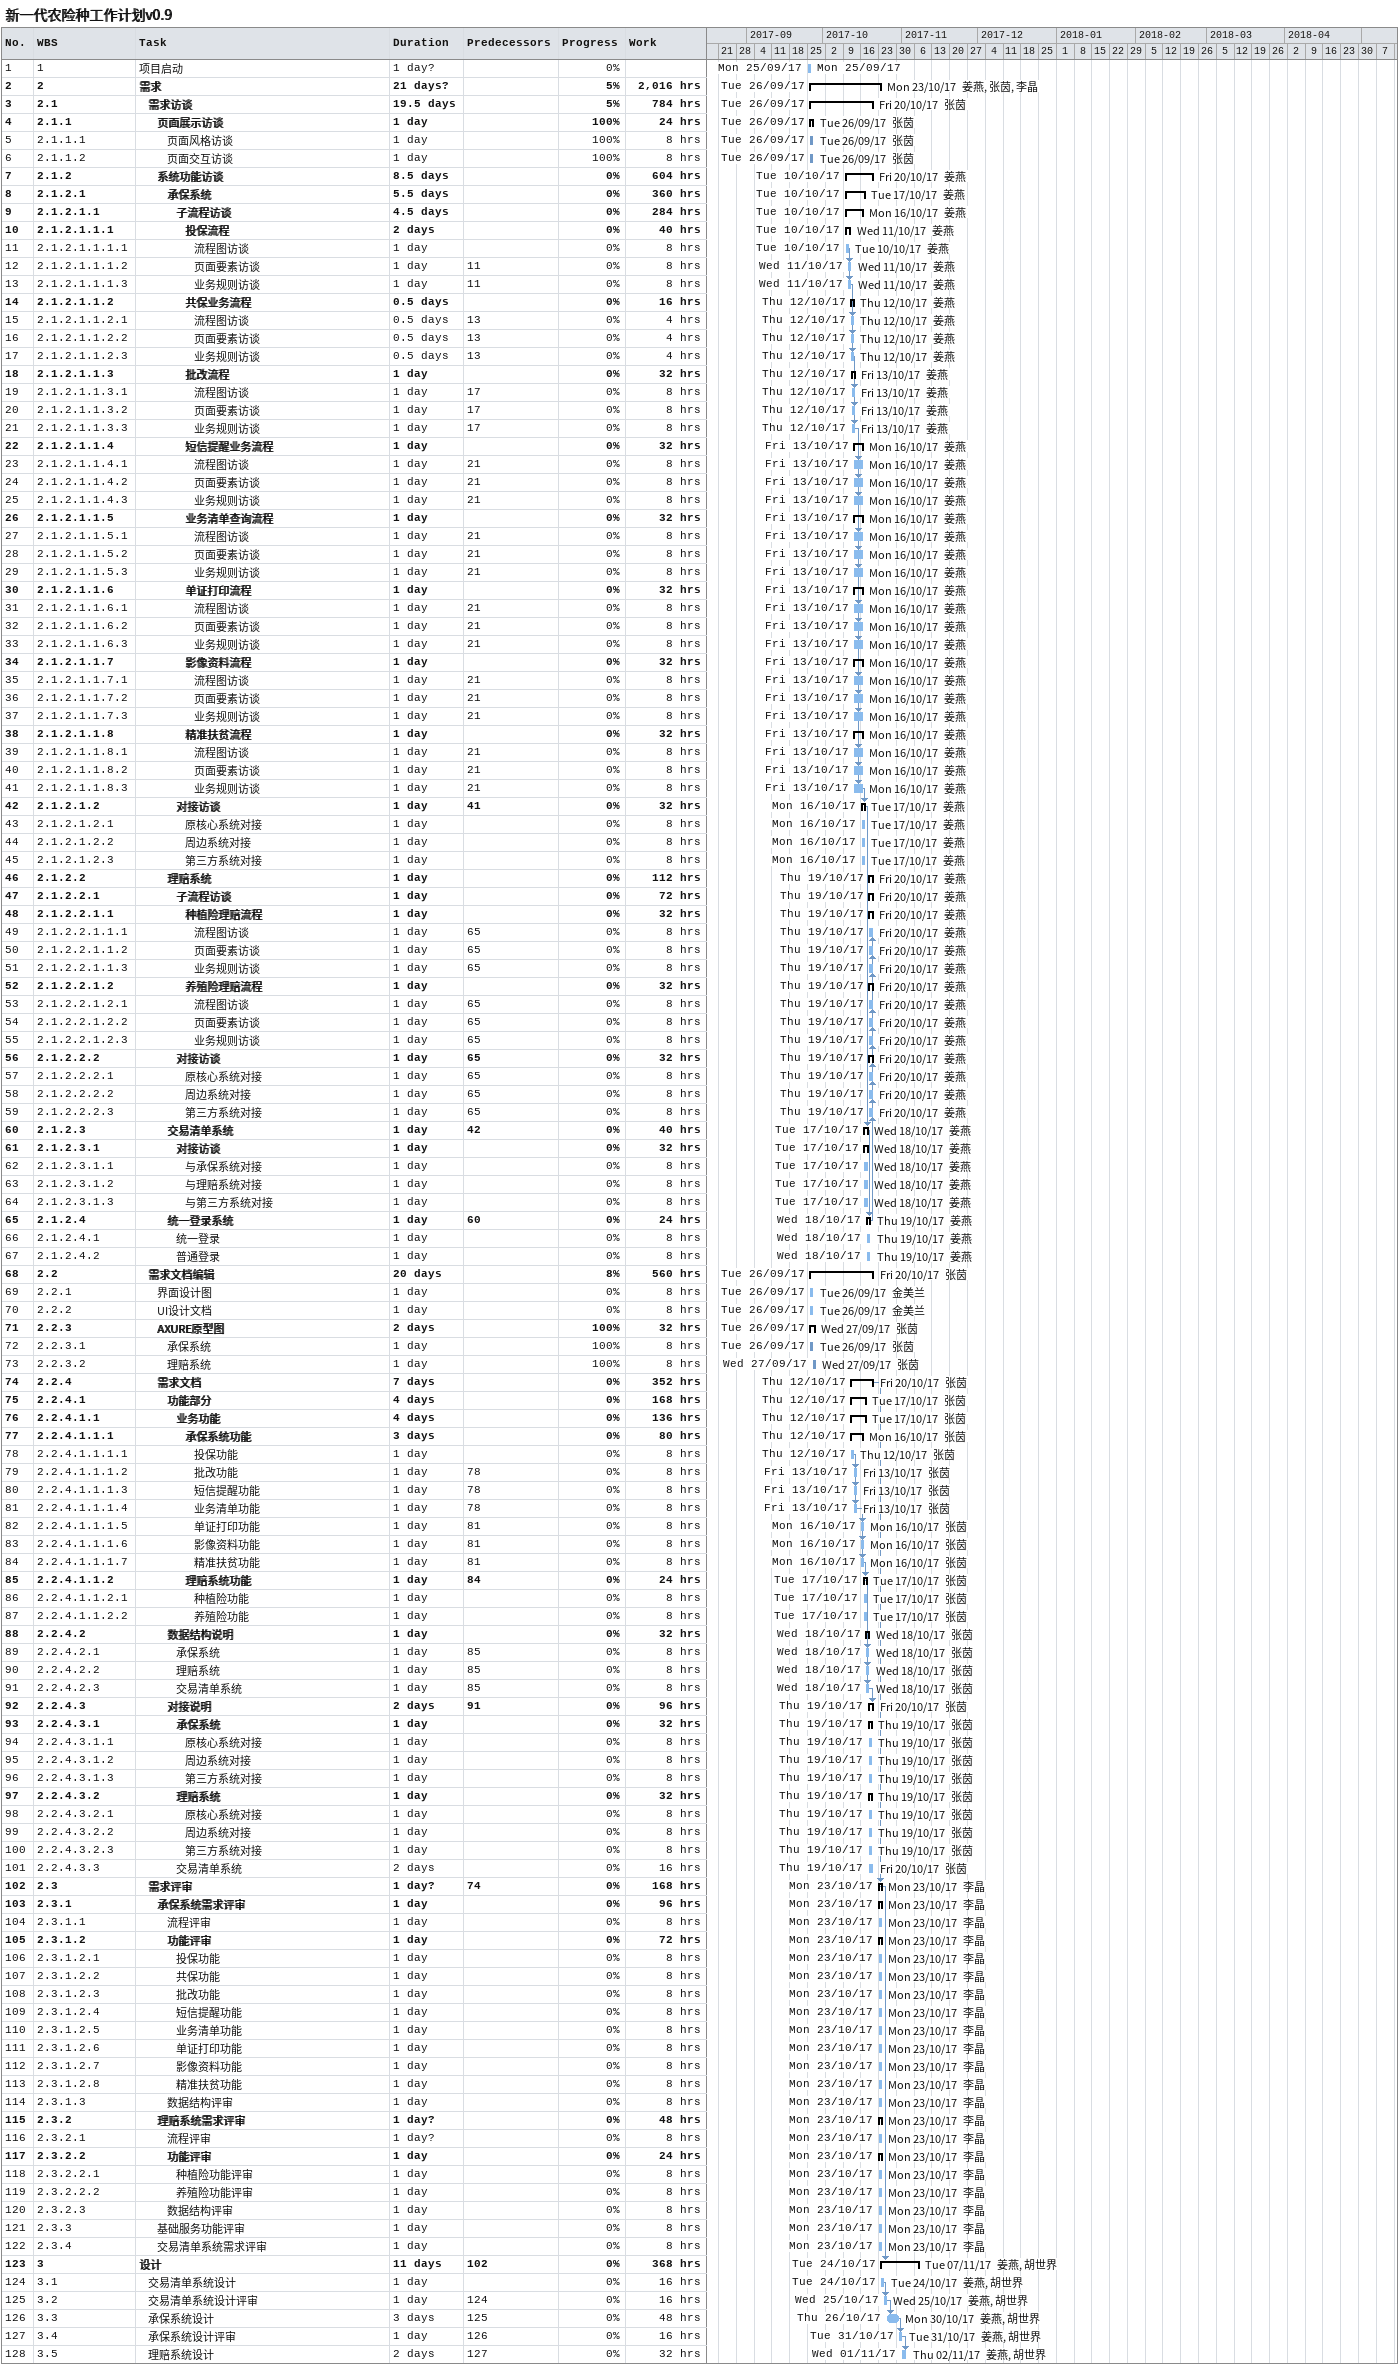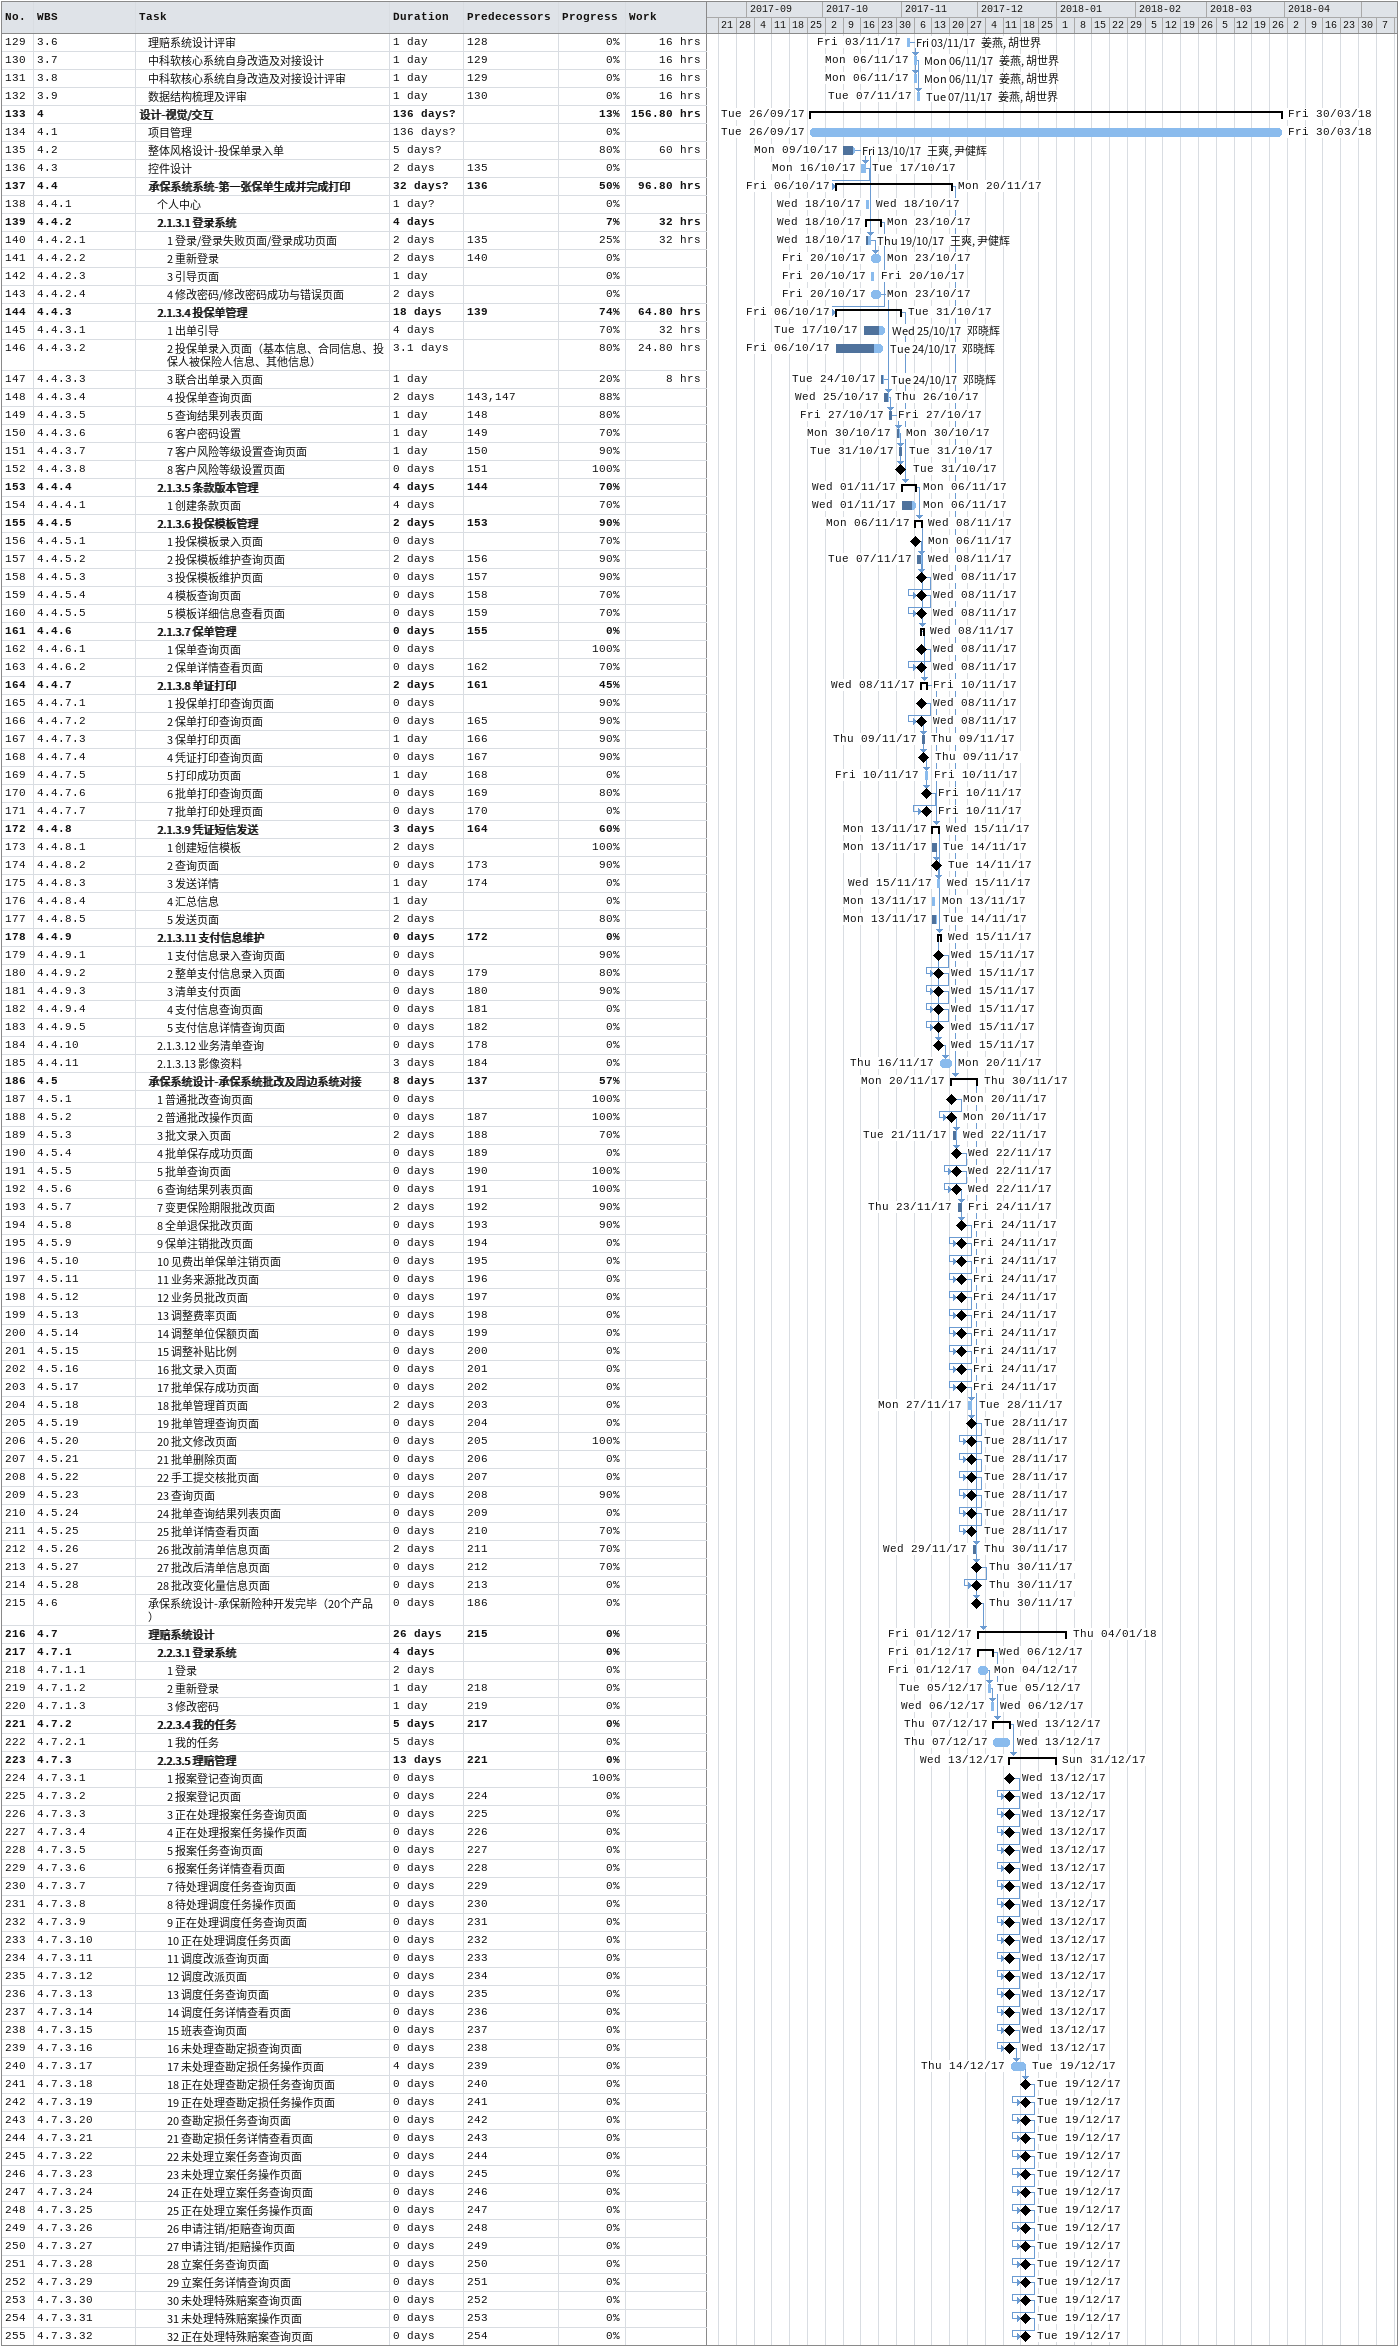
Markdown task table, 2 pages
新一代农险种工作计划v0.9

| ID | WBS | Task | Duration | Start | Finish | Predecessors | Resources | % complete | Work (h) |
|---|---|---|---|---|---|---|---|---|---|
| 1 | 1 | 项目启动 | 1d? | 2017-09-25 | 2017-09-25 |  |  | 0 |  |
| 2 | 2 | **需求** | 21d? | 2017-09-26 | 2017-10-23 |  | 姜燕, 张茵, 李晶 | 5 | 2016 |
| 3 | 2.1 | **需求访谈** | 19.5d | 2017-09-26 | 2017-10-20 |  | 张茵 | 5 | 784 |
| 4 | 2.1.1 | **页面展示访谈** | 1d | 2017-09-26 | 2017-09-26 |  | 张茵 | 100 | 24 |
| 5 | 2.1.1.1 | 页面风格访谈 | 1d | 2017-09-26 | 2017-09-26 |  | 张茵 | 100 | 8 |
| 6 | 2.1.1.2 | 页面交互访谈 | 1d | 2017-09-26 | 2017-09-26 |  | 张茵 | 100 | 8 |
| 7 | 2.1.2 | **系统功能访谈** | 8.5d | 2017-10-10 | 2017-10-20 |  | 姜燕 | 0 | 604 |
| 8 | 2.1.2.1 | **承保系统** | 5.5d | 2017-10-10 | 2017-10-17 |  | 姜燕 | 0 | 360 |
| 9 | 2.1.2.1.1 | **子流程访谈** | 4.5d | 2017-10-10 | 2017-10-16 |  | 姜燕 | 0 | 284 |
| 10 | 2.1.2.1.1.1 | **投保流程** | 2d | 2017-10-10 | 2017-10-11 |  | 姜燕 | 0 | 40 |
| 11 | 2.1.2.1.1.1.1 | 流程图访谈 | 1d | 2017-10-10 | 2017-10-10 |  | 姜燕 | 0 | 8 |
| 12 | 2.1.2.1.1.1.2 | 页面要素访谈 | 1d | 2017-10-11 | 2017-10-11 | 11 | 姜燕 | 0 | 8 |
| 13 | 2.1.2.1.1.1.3 | 业务规则访谈 | 1d | 2017-10-11 | 2017-10-11 | 11 | 姜燕 | 0 | 8 |
| 14 | 2.1.2.1.1.2 | **共保业务流程** | 0.5d | 2017-10-12 | 2017-10-12 |  | 姜燕 | 0 | 16 |
| 15 | 2.1.2.1.1.2.1 | 流程图访谈 | 0.5d | 2017-10-12 | 2017-10-12 | 13 | 姜燕 | 0 | 4 |
| 16 | 2.1.2.1.1.2.2 | 页面要素访谈 | 0.5d | 2017-10-12 | 2017-10-12 | 13 | 姜燕 | 0 | 4 |
| 17 | 2.1.2.1.1.2.3 | 业务规则访谈 | 0.5d | 2017-10-12 | 2017-10-12 | 13 | 姜燕 | 0 | 4 |
| 18 | 2.1.2.1.1.3 | **批改流程** | 1d | 2017-10-12 | 2017-10-13 |  | 姜燕 | 0 | 32 |
| 19 | 2.1.2.1.1.3.1 | 流程图访谈 | 1d | 2017-10-12 | 2017-10-13 | 17 | 姜燕 | 0 | 8 |
| 20 | 2.1.2.1.1.3.2 | 页面要素访谈 | 1d | 2017-10-12 | 2017-10-13 | 17 | 姜燕 | 0 | 8 |
| 21 | 2.1.2.1.1.3.3 | 业务规则访谈 | 1d | 2017-10-12 | 2017-10-13 | 17 | 姜燕 | 0 | 8 |
| 22 | 2.1.2.1.1.4 | **短信提醒业务流程** | 1d | 2017-10-13 | 2017-10-16 |  | 姜燕 | 0 | 32 |
| 23 | 2.1.2.1.1.4.1 | 流程图访谈 | 1d | 2017-10-13 | 2017-10-16 | 21 | 姜燕 | 0 | 8 |
| 24 | 2.1.2.1.1.4.2 | 页面要素访谈 | 1d | 2017-10-13 | 2017-10-16 | 21 | 姜燕 | 0 | 8 |
| 25 | 2.1.2.1.1.4.3 | 业务规则访谈 | 1d | 2017-10-13 | 2017-10-16 | 21 | 姜燕 | 0 | 8 |
| 26 | 2.1.2.1.1.5 | **业务清单查询流程** | 1d | 2017-10-13 | 2017-10-16 |  | 姜燕 | 0 | 32 |
| 27 | 2.1.2.1.1.5.1 | 流程图访谈 | 1d | 2017-10-13 | 2017-10-16 | 21 | 姜燕 | 0 | 8 |
| 28 | 2.1.2.1.1.5.2 | 页面要素访谈 | 1d | 2017-10-13 | 2017-10-16 | 21 | 姜燕 | 0 | 8 |
| 29 | 2.1.2.1.1.5.3 | 业务规则访谈 | 1d | 2017-10-13 | 2017-10-16 | 21 | 姜燕 | 0 | 8 |
| 30 | 2.1.2.1.1.6 | **单证打印流程** | 1d | 2017-10-13 | 2017-10-16 |  | 姜燕 | 0 | 32 |
| 31 | 2.1.2.1.1.6.1 | 流程图访谈 | 1d | 2017-10-13 | 2017-10-16 | 21 | 姜燕 | 0 | 8 |
| 32 | 2.1.2.1.1.6.2 | 页面要素访谈 | 1d | 2017-10-13 | 2017-10-16 | 21 | 姜燕 | 0 | 8 |
| 33 | 2.1.2.1.1.6.3 | 业务规则访谈 | 1d | 2017-10-13 | 2017-10-16 | 21 | 姜燕 | 0 | 8 |
| 34 | 2.1.2.1.1.7 | **影像资料流程** | 1d | 2017-10-13 | 2017-10-16 |  | 姜燕 | 0 | 32 |
| 35 | 2.1.2.1.1.7.1 | 流程图访谈 | 1d | 2017-10-13 | 2017-10-16 | 21 | 姜燕 | 0 | 8 |
| 36 | 2.1.2.1.1.7.2 | 页面要素访谈 | 1d | 2017-10-13 | 2017-10-16 | 21 | 姜燕 | 0 | 8 |
| 37 | 2.1.2.1.1.7.3 | 业务规则访谈 | 1d | 2017-10-13 | 2017-10-16 | 21 | 姜燕 | 0 | 8 |
| 38 | 2.1.2.1.1.8 | **精准扶贫流程** | 1d | 2017-10-13 | 2017-10-16 |  | 姜燕 | 0 | 32 |
| 39 | 2.1.2.1.1.8.1 | 流程图访谈 | 1d | 2017-10-13 | 2017-10-16 | 21 | 姜燕 | 0 | 8 |
| 40 | 2.1.2.1.1.8.2 | 页面要素访谈 | 1d | 2017-10-13 | 2017-10-16 | 21 | 姜燕 | 0 | 8 |
| 41 | 2.1.2.1.1.8.3 | 业务规则访谈 | 1d | 2017-10-13 | 2017-10-16 | 21 | 姜燕 | 0 | 8 |
| 42 | 2.1.2.1.2 | **对接访谈** | 1d | 2017-10-16 | 2017-10-17 | 41 | 姜燕 | 0 | 32 |
| 43 | 2.1.2.1.2.1 | 原核心系统对接 | 1d | 2017-10-16 | 2017-10-17 |  | 姜燕 | 0 | 8 |
| 44 | 2.1.2.1.2.2 | 周边系统对接 | 1d | 2017-10-16 | 2017-10-17 |  | 姜燕 | 0 | 8 |
| 45 | 2.1.2.1.2.3 | 第三方系统对接 | 1d | 2017-10-16 | 2017-10-17 |  | 姜燕 | 0 | 8 |
| 46 | 2.1.2.2 | **理赔系统** | 1d | 2017-10-19 | 2017-10-20 |  | 姜燕 | 0 | 112 |
| 47 | 2.1.2.2.1 | **子流程访谈** | 1d | 2017-10-19 | 2017-10-20 |  | 姜燕 | 0 | 72 |
| 48 | 2.1.2.2.1.1 | **种植险理赔流程** | 1d | 2017-10-19 | 2017-10-20 |  | 姜燕 | 0 | 32 |
| 49 | 2.1.2.2.1.1.1 | 流程图访谈 | 1d | 2017-10-19 | 2017-10-20 | 65 | 姜燕 | 0 | 8 |
| 50 | 2.1.2.2.1.1.2 | 页面要素访谈 | 1d | 2017-10-19 | 2017-10-20 | 65 | 姜燕 | 0 | 8 |
| 51 | 2.1.2.2.1.1.3 | 业务规则访谈 | 1d | 2017-10-19 | 2017-10-20 | 65 | 姜燕 | 0 | 8 |
| 52 | 2.1.2.2.1.2 | **养殖险理赔流程** | 1d | 2017-10-19 | 2017-10-20 |  | 姜燕 | 0 | 32 |
| 53 | 2.1.2.2.1.2.1 | 流程图访谈 | 1d | 2017-10-19 | 2017-10-20 | 65 | 姜燕 | 0 | 8 |
| 54 | 2.1.2.2.1.2.2 | 页面要素访谈 | 1d | 2017-10-19 | 2017-10-20 | 65 | 姜燕 | 0 | 8 |
| 55 | 2.1.2.2.1.2.3 | 业务规则访谈 | 1d | 2017-10-19 | 2017-10-20 | 65 | 姜燕 | 0 | 8 |
| 56 | 2.1.2.2.2 | **对接访谈** | 1d | 2017-10-19 | 2017-10-20 | 65 | 姜燕 | 0 | 32 |
| 57 | 2.1.2.2.2.1 | 原核心系统对接 | 1d | 2017-10-19 | 2017-10-20 | 65 | 姜燕 | 0 | 8 |
| 58 | 2.1.2.2.2.2 | 周边系统对接 | 1d | 2017-10-19 | 2017-10-20 | 65 | 姜燕 | 0 | 8 |
| 59 | 2.1.2.2.2.3 | 第三方系统对接 | 1d | 2017-10-19 | 2017-10-20 | 65 | 姜燕 | 0 | 8 |
| 60 | 2.1.2.3 | **交易清单系统** | 1d | 2017-10-17 | 2017-10-18 | 42 | 姜燕 | 0 | 40 |
| 61 | 2.1.2.3.1 | **对接访谈** | 1d | 2017-10-17 | 2017-10-18 |  | 姜燕 | 0 | 32 |
| 62 | 2.1.2.3.1.1 | 与承保系统对接 | 1d | 2017-10-17 | 2017-10-18 |  | 姜燕 | 0 | 8 |
| 63 | 2.1.2.3.1.2 | 与理赔系统对接 | 1d | 2017-10-17 | 2017-10-18 |  | 姜燕 | 0 | 8 |
| 64 | 2.1.2.3.1.3 | 与第三方系统对接 | 1d | 2017-10-17 | 2017-10-18 |  | 姜燕 | 0 | 8 |
| 65 | 2.1.2.4 | **统一登录系统** | 1d | 2017-10-18 | 2017-10-19 | 60 | 姜燕 | 0 | 24 |
| 66 | 2.1.2.4.1 | 统一登录 | 1d | 2017-10-18 | 2017-10-19 |  | 姜燕 | 0 | 8 |
| 67 | 2.1.2.4.2 | 普通登录 | 1d | 2017-10-18 | 2017-10-19 |  | 姜燕 | 0 | 8 |
| 68 | 2.2 | **需求文档编辑** | 20d | 2017-09-26 | 2017-10-20 |  | 张茵 | 8 | 560 |
| 69 | 2.2.1 | 界面设计图 | 1d | 2017-09-26 | 2017-09-26 |  | 金美兰 | 0 | 8 |
| 70 | 2.2.2 | UI设计文档 | 1d | 2017-09-26 | 2017-09-26 |  | 金美兰 | 0 | 8 |
| 71 | 2.2.3 | **AXURE原型图** | 2d | 2017-09-26 | 2017-09-27 |  | 张茵 | 100 | 32 |
| 72 | 2.2.3.1 | 承保系统 | 1d | 2017-09-26 | 2017-09-26 |  | 张茵 | 100 | 8 |
| 73 | 2.2.3.2 | 理赔系统 | 1d | 2017-09-27 | 2017-09-27 |  | 张茵 | 100 | 8 |
| 74 | 2.2.4 | **需求文档** | 7d | 2017-10-12 | 2017-10-20 |  | 张茵 | 0 | 352 |
| 75 | 2.2.4.1 | **功能部分** | 4d | 2017-10-12 | 2017-10-17 |  | 张茵 | 0 | 168 |
| 76 | 2.2.4.1.1 | **业务功能** | 4d | 2017-10-12 | 2017-10-17 |  | 张茵 | 0 | 136 |
| 77 | 2.2.4.1.1.1 | **承保系统功能** | 3d | 2017-10-12 | 2017-10-16 |  | 张茵 | 0 | 80 |
| 78 | 2.2.4.1.1.1.1 | 投保功能 | 1d | 2017-10-12 | 2017-10-12 |  | 张茵 | 0 | 8 |
| 79 | 2.2.4.1.1.1.2 | 批改功能 | 1d | 2017-10-13 | 2017-10-13 | 78 | 张茵 | 0 | 8 |
| 80 | 2.2.4.1.1.1.3 | 短信提醒功能 | 1d | 2017-10-13 | 2017-10-13 | 78 | 张茵 | 0 | 8 |
| 81 | 2.2.4.1.1.1.4 | 业务清单功能 | 1d | 2017-10-13 | 2017-10-13 | 78 | 张茵 | 0 | 8 |
| 82 | 2.2.4.1.1.1.5 | 单证打印功能 | 1d | 2017-10-16 | 2017-10-16 | 81 | 张茵 | 0 | 8 |
| 83 | 2.2.4.1.1.1.6 | 影像资料功能 | 1d | 2017-10-16 | 2017-10-16 | 81 | 张茵 | 0 | 8 |
| 84 | 2.2.4.1.1.1.7 | 精准扶贫功能 | 1d | 2017-10-16 | 2017-10-16 | 81 | 张茵 | 0 | 8 |
| 85 | 2.2.4.1.1.2 | **理赔系统功能** | 1d | 2017-10-17 | 2017-10-17 | 84 | 张茵 | 0 | 24 |
| 86 | 2.2.4.1.1.2.1 | 种植险功能 | 1d | 2017-10-17 | 2017-10-17 |  | 张茵 | 0 | 8 |
| 87 | 2.2.4.1.1.2.2 | 养殖险功能 | 1d | 2017-10-17 | 2017-10-17 |  | 张茵 | 0 | 8 |
| 88 | 2.2.4.2 | **数据结构说明** | 1d | 2017-10-18 | 2017-10-18 |  | 张茵 | 0 | 32 |
| 89 | 2.2.4.2.1 | 承保系统 | 1d | 2017-10-18 | 2017-10-18 | 85 | 张茵 | 0 | 8 |
| 90 | 2.2.4.2.2 | 理赔系统 | 1d | 2017-10-18 | 2017-10-18 | 85 | 张茵 | 0 | 8 |
| 91 | 2.2.4.2.3 | 交易清单系统 | 1d | 2017-10-18 | 2017-10-18 | 85 | 张茵 | 0 | 8 |
| 92 | 2.2.4.3 | **对接说明** | 2d | 2017-10-19 | 2017-10-20 | 91 | 张茵 | 0 | 96 |
| 93 | 2.2.4.3.1 | **承保系统** | 1d | 2017-10-19 | 2017-10-19 |  | 张茵 | 0 | 32 |
| 94 | 2.2.4.3.1.1 | 原核心系统对接 | 1d | 2017-10-19 | 2017-10-19 |  | 张茵 | 0 | 8 |
| 95 | 2.2.4.3.1.2 | 周边系统对接 | 1d | 2017-10-19 | 2017-10-19 |  | 张茵 | 0 | 8 |
| 96 | 2.2.4.3.1.3 | 第三方系统对接 | 1d | 2017-10-19 | 2017-10-19 |  | 张茵 | 0 | 8 |
| 97 | 2.2.4.3.2 | **理赔系统** | 1d | 2017-10-19 | 2017-10-19 |  | 张茵 | 0 | 32 |
| 98 | 2.2.4.3.2.1 | 原核心系统对接 | 1d | 2017-10-19 | 2017-10-19 |  | 张茵 | 0 | 8 |
| 99 | 2.2.4.3.2.2 | 周边系统对接 | 1d | 2017-10-19 | 2017-10-19 |  | 张茵 | 0 | 8 |
| 100 | 2.2.4.3.2.3 | 第三方系统对接 | 1d | 2017-10-19 | 2017-10-19 |  | 张茵 | 0 | 8 |
| 101 | 2.2.4.3.3 | 交易清单系统 | 2d | 2017-10-19 | 2017-10-20 |  | 张茵 | 0 | 16 |
| 102 | 2.3 | **需求评审** | 1d? | 2017-10-23 | 2017-10-23 | 74 | 李晶 | 0 | 168 |
| 103 | 2.3.1 | **承保系统需求评审** | 1d | 2017-10-23 | 2017-10-23 |  | 李晶 | 0 | 96 |
| 104 | 2.3.1.1 | 流程评审 | 1d | 2017-10-23 | 2017-10-23 |  | 李晶 | 0 | 8 |
| 105 | 2.3.1.2 | **功能评审** | 1d | 2017-10-23 | 2017-10-23 |  | 李晶 | 0 | 72 |
| 106 | 2.3.1.2.1 | 投保功能 | 1d | 2017-10-23 | 2017-10-23 |  | 李晶 | 0 | 8 |
| 107 | 2.3.1.2.2 | 共保功能 | 1d | 2017-10-23 | 2017-10-23 |  | 李晶 | 0 | 8 |
| 108 | 2.3.1.2.3 | 批改功能 | 1d | 2017-10-23 | 2017-10-23 |  | 李晶 | 0 | 8 |
| 109 | 2.3.1.2.4 | 短信提醒功能 | 1d | 2017-10-23 | 2017-10-23 |  | 李晶 | 0 | 8 |
| 110 | 2.3.1.2.5 | 业务清单功能 | 1d | 2017-10-23 | 2017-10-23 |  | 李晶 | 0 | 8 |
| 111 | 2.3.1.2.6 | 单证打印功能 | 1d | 2017-10-23 | 2017-10-23 |  | 李晶 | 0 | 8 |
| 112 | 2.3.1.2.7 | 影像资料功能 | 1d | 2017-10-23 | 2017-10-23 |  | 李晶 | 0 | 8 |
| 113 | 2.3.1.2.8 | 精准扶贫功能 | 1d | 2017-10-23 | 2017-10-23 |  | 李晶 | 0 | 8 |
| 114 | 2.3.1.3 | 数据结构评审 | 1d | 2017-10-23 | 2017-10-23 |  | 李晶 | 0 | 8 |
| 115 | 2.3.2 | **理赔系统需求评审** | 1d? | 2017-10-23 | 2017-10-23 |  | 李晶 | 0 | 48 |
| 116 | 2.3.2.1 | 流程评审 | 1d? | 2017-10-23 | 2017-10-23 |  | 李晶 | 0 | 8 |
| 117 | 2.3.2.2 | **功能评审** | 1d | 2017-10-23 | 2017-10-23 |  | 李晶 | 0 | 24 |
| 118 | 2.3.2.2.1 | 种植险功能评审 | 1d | 2017-10-23 | 2017-10-23 |  | 李晶 | 0 | 8 |
| 119 | 2.3.2.2.2 | 养殖险功能评审 | 1d | 2017-10-23 | 2017-10-23 |  | 李晶 | 0 | 8 |
| 120 | 2.3.2.3 | 数据结构评审 | 1d | 2017-10-23 | 2017-10-23 |  | 李晶 | 0 | 8 |
| 121 | 2.3.3 | 基础服务功能评审 | 1d | 2017-10-23 | 2017-10-23 |  | 李晶 | 0 | 8 |
| 122 | 2.3.4 | 交易清单系统需求评审 | 1d | 2017-10-23 | 2017-10-23 |  | 李晶 | 0 | 8 |
| 123 | 3 | **设计** | 11d | 2017-10-24 | 2017-11-07 | 102 | 姜燕, 胡世界 | 0 | 368 |
| 124 | 3.1 | 交易清单系统设计 | 1d | 2017-10-24 | 2017-10-24 |  | 姜燕, 胡世界 | 0 | 16 |
| 125 | 3.2 | 交易清单系统设计评审 | 1d | 2017-10-25 | 2017-10-25 | 124 | 姜燕, 胡世界 | 0 | 16 |
| 126 | 3.3 | 承保系统设计 | 3d | 2017-10-26 | 2017-10-30 | 125 | 姜燕, 胡世界 | 0 | 48 |
| 127 | 3.4 | 承保系统设计评审 | 1d | 2017-10-31 | 2017-10-31 | 126 | 姜燕, 胡世界 | 0 | 16 |
| 128 | 3.5 | 理赔系统设计 | 2d | 2017-11-01 | 2017-11-02 | 127 | 姜燕, 胡世界 | 0 | 32 |
| 129 | 3.6 | 理赔系统设计评审 | 1d | 2017-11-03 | 2017-11-03 | 128 | 姜燕, 胡世界 | 0 | 16 |
| 130 | 3.7 | 中科软核心系统自身改造及对接设计 | 1d | 2017-11-06 | 2017-11-06 | 129 | 姜燕, 胡世界 | 0 | 16 |
| 131 | 3.8 | 中科软核心系统自身改造及对接设计评审 | 1d | 2017-11-06 | 2017-11-06 | 129 | 姜燕, 胡世界 | 0 | 16 |
| 132 | 3.9 | 数据结构梳理及评审 | 1d | 2017-11-07 | 2017-11-07 | 130 | 姜燕, 胡世界 | 0 | 16 |
| 133 | 4 | **设计-视觉/交互** | 136d? | 2017-09-26 | 2018-03-30 |  |  | 13 | 156.80 |
| 134 | 4.1 | 项目管理 | 136d? | 2017-09-26 | 2018-03-30 |  |  | 0 |  |
| 135 | 4.2 | 整体风格设计-投保单录入单 | 5d? | 2017-10-09 | 2017-10-13 |  | 王爽, 尹健辉 | 80 | 60 |
| 136 | 4.3 | 控件设计 | 2d | 2017-10-16 | 2017-10-17 | 135 |  | 0 |  |
| 137 | 4.4 | **承保系统系统-第一张保单生成并完成打印** | 32d? | 2017-10-06 | 2017-11-20 | 136 |  | 50 | 96.80 |
| 138 | 4.4.1 | 个人中心 | 1d? | 2017-10-18 | 2017-10-18 |  |  | 0 |  |
| 139 | 4.4.2 | **2.1.3.1 登录系统** | 4d | 2017-10-18 | 2017-10-23 |  |  | 7 | 32 |
| 140 | 4.4.2.1 | 1 登录/登录失败页面/登录成功页面 | 2d | 2017-10-18 | 2017-10-19 | 135 | 王爽, 尹健辉 | 25 | 32 |
| 141 | 4.4.2.2 | 2 重新登录 | 2d | 2017-10-20 | 2017-10-23 | 140 |  | 0 |  |
| 142 | 4.4.2.3 | 3 引导页面 | 1d | 2017-10-20 | 2017-10-20 |  |  | 0 |  |
| 143 | 4.4.2.4 | 4 修改密码/修改密码成功与错误页面 | 2d | 2017-10-20 | 2017-10-23 |  |  | 0 |  |
| 144 | 4.4.3 | **2.1.3.4 投保单管理** | 18d | 2017-10-06 | 2017-10-31 | 139 |  | 74 | 64.80 |
| 145 | 4.4.3.1 | 1 出单引导 | 4d | 2017-10-17 | 2017-10-25 |  | 邓晓辉 | 70 | 32 |
| 146 | 4.4.3.2 | 2 投保单录入页面（基本信息、合同信息、投保人被保险人信息、其他信息） | 3.1d | 2017-10-06 | 2017-10-24 |  | 邓晓辉 | 80 | 24.80 |
| 147 | 4.4.3.3 | 3 联合出单录入页面 | 1d | 2017-10-24 | 2017-10-24 |  | 邓晓辉 | 20 | 8 |
| 148 | 4.4.3.4 | 4 投保单查询页面 | 2d | 2017-10-25 | 2017-10-26 | 143, 147 |  | 88 |  |
| 149 | 4.4.3.5 | 5 查询结果列表页面 | 1d | 2017-10-27 | 2017-10-27 | 148 |  | 80 |  |
| 150 | 4.4.3.6 | 6 客户密码设置 | 1d | 2017-10-30 | 2017-10-30 | 149 |  | 70 |  |
| 151 | 4.4.3.7 | 7 客户风险等级设置查询页面 | 1d | 2017-10-31 | 2017-10-31 | 150 |  | 90 |  |
| 152 | 4.4.3.8 | 8 客户风险等级设置页面 | 0d | 2017-10-31 | 2017-10-31 | 151 |  | 100 |  |
| 153 | 4.4.4 | **2.1.3.5 条款版本管理** | 4d | 2017-11-01 | 2017-11-06 | 144 |  | 70 |  |
| 154 | 4.4.4.1 | 1 创建条款页面 | 4d | 2017-11-01 | 2017-11-06 |  |  | 70 |  |
| 155 | 4.4.5 | **2.1.3.6 投保模板管理** | 2d | 2017-11-06 | 2017-11-08 | 153 |  | 90 |  |
| 156 | 4.4.5.1 | 1 投保模板录入页面 | 0d | 2017-11-06 | 2017-11-06 |  |  | 70 |  |
| 157 | 4.4.5.2 | 2 投保模板维护查询页面 | 2d | 2017-11-07 | 2017-11-08 | 156 |  | 90 |  |
| 158 | 4.4.5.3 | 3 投保模板维护页面 | 0d | 2017-11-08 | 2017-11-08 | 157 |  | 90 |  |
| 159 | 4.4.5.4 | 4 模板查询页面 | 0d | 2017-11-08 | 2017-11-08 | 158 |  | 70 |  |
| 160 | 4.4.5.5 | 5 模板详细信息查看页面 | 0d | 2017-11-08 | 2017-11-08 | 159 |  | 70 |  |
| 161 | 4.4.6 | **2.1.3.7 保单管理** | 0d | 2017-11-08 | 2017-11-08 | 155 |  | 0 |  |
| 162 | 4.4.6.1 | 1 保单查询页面 | 0d | 2017-11-08 | 2017-11-08 |  |  | 100 |  |
| 163 | 4.4.6.2 | 2 保单详情查看页面 | 0d | 2017-11-08 | 2017-11-08 | 162 |  | 70 |  |
| 164 | 4.4.7 | **2.1.3.8 单证打印** | 2d | 2017-11-08 | 2017-11-10 | 161 |  | 45 |  |
| 165 | 4.4.7.1 | 1 投保单打印查询页面 | 0d | 2017-11-08 | 2017-11-08 |  |  | 90 |  |
| 166 | 4.4.7.2 | 2 保单打印查询页面 | 0d | 2017-11-08 | 2017-11-08 | 165 |  | 90 |  |
| 167 | 4.4.7.3 | 3 保单打印页面 | 1d | 2017-11-09 | 2017-11-09 | 166 |  | 90 |  |
| 168 | 4.4.7.4 | 4 凭证打印查询页面 | 0d | 2017-11-09 | 2017-11-09 | 167 |  | 90 |  |
| 169 | 4.4.7.5 | 5 打印成功页面 | 1d | 2017-11-10 | 2017-11-10 | 168 |  | 0 |  |
| 170 | 4.4.7.6 | 6 批单打印查询页面 | 0d | 2017-11-10 | 2017-11-10 | 169 |  | 80 |  |
| 171 | 4.4.7.7 | 7 批单打印处理页面 | 0d | 2017-11-10 | 2017-11-10 | 170 |  | 0 |  |
| 172 | 4.4.8 | **2.1.3.9 凭证短信发送** | 3d | 2017-11-13 | 2017-11-15 | 164 |  | 60 |  |
| 173 | 4.4.8.1 | 1 创建短信模板 | 2d | 2017-11-13 | 2017-11-14 |  |  | 100 |  |
| 174 | 4.4.8.2 | 2 查询页面 | 0d | 2017-11-14 | 2017-11-14 | 173 |  | 90 |  |
| 175 | 4.4.8.3 | 3 发送详情 | 1d | 2017-11-15 | 2017-11-15 | 174 |  | 0 |  |
| 176 | 4.4.8.4 | 4 汇总信息 | 1d | 2017-11-13 | 2017-11-13 |  |  | 0 |  |
| 177 | 4.4.8.5 | 5 发送页面 | 2d | 2017-11-13 | 2017-11-14 |  |  | 80 |  |
| 178 | 4.4.9 | **2.1.3.11 支付信息维护** | 0d | 2017-11-15 | 2017-11-15 | 172 |  | 0 |  |
| 179 | 4.4.9.1 | 1 支付信息录入查询页面 | 0d | 2017-11-15 | 2017-11-15 |  |  | 90 |  |
| 180 | 4.4.9.2 | 2 整单支付信息录入页面 | 0d | 2017-11-15 | 2017-11-15 | 179 |  | 80 |  |
| 181 | 4.4.9.3 | 3 清单支付页面 | 0d | 2017-11-15 | 2017-11-15 | 180 |  | 90 |  |
| 182 | 4.4.9.4 | 4 支付信息查询页面 | 0d | 2017-11-15 | 2017-11-15 | 181 |  | 0 |  |
| 183 | 4.4.9.5 | 5 支付信息详情查询页面 | 0d | 2017-11-15 | 2017-11-15 | 182 |  | 0 |  |
| 184 | 4.4.10 | 2.1.3.12 业务清单查询 | 0d | 2017-11-15 | 2017-11-15 | 178 |  | 0 |  |
| 185 | 4.4.11 | 2.1.3.13 影像资料 | 3d | 2017-11-16 | 2017-11-20 | 184 |  | 0 |  |
| 186 | 4.5 | **承保系统设计-承保系统批改及周边系统对接** | 8d | 2017-11-20 | 2017-11-30 | 137 |  | 57 |  |
| 187 | 4.5.1 | 1 普通批改查询页面 | 0d | 2017-11-20 | 2017-11-20 |  |  | 100 |  |
| 188 | 4.5.2 | 2 普通批改操作页面 | 0d | 2017-11-20 | 2017-11-20 | 187 |  | 100 |  |
| 189 | 4.5.3 | 3 批文录入页面 | 2d | 2017-11-21 | 2017-11-22 | 188 |  | 70 |  |
| 190 | 4.5.4 | 4 批单保存成功页面 | 0d | 2017-11-22 | 2017-11-22 | 189 |  | 0 |  |
| 191 | 4.5.5 | 5 批单查询页面 | 0d | 2017-11-22 | 2017-11-22 | 190 |  | 100 |  |
| 192 | 4.5.6 | 6 查询结果列表页面 | 0d | 2017-11-22 | 2017-11-22 | 191 |  | 100 |  |
| 193 | 4.5.7 | 7 变更保险期限批改页面 | 2d | 2017-11-23 | 2017-11-24 | 192 |  | 90 |  |
| 194 | 4.5.8 | 8 全单退保批改页面 | 0d | 2017-11-24 | 2017-11-24 | 193 |  | 90 |  |
| 195 | 4.5.9 | 9 保单注销批改页面 | 0d | 2017-11-24 | 2017-11-24 | 194 |  | 0 |  |
| 196 | 4.5.10 | 10 见费出单保单注销页面 | 0d | 2017-11-24 | 2017-11-24 | 195 |  | 0 |  |
| 197 | 4.5.11 | 11 业务来源批改页面 | 0d | 2017-11-24 | 2017-11-24 | 196 |  | 0 |  |
| 198 | 4.5.12 | 12 业务员批改页面 | 0d | 2017-11-24 | 2017-11-24 | 197 |  | 0 |  |
| 199 | 4.5.13 | 13 调整费率页面 | 0d | 2017-11-24 | 2017-11-24 | 198 |  | 0 |  |
| 200 | 4.5.14 | 14 调整单位保额页面 | 0d | 2017-11-24 | 2017-11-24 | 199 |  | 0 |  |
| 201 | 4.5.15 | 15 调整补贴比例 | 0d | 2017-11-24 | 2017-11-24 | 200 |  | 0 |  |
| 202 | 4.5.16 | 16 批文录入页面 | 0d | 2017-11-24 | 2017-11-24 | 201 |  | 0 |  |
| 203 | 4.5.17 | 17 批单保存成功页面 | 0d | 2017-11-24 | 2017-11-24 | 202 |  | 0 |  |
| 204 | 4.5.18 | 18 批单管理首页面 | 2d | 2017-11-27 | 2017-11-28 | 203 |  | 0 |  |
| 205 | 4.5.19 | 19 批单管理查询页面 | 0d | 2017-11-28 | 2017-11-28 | 204 |  | 0 |  |
| 206 | 4.5.20 | 20 批文修改页面 | 0d | 2017-11-28 | 2017-11-28 | 205 |  | 100 |  |
| 207 | 4.5.21 | 21 批单删除页面 | 0d | 2017-11-28 | 2017-11-28 | 206 |  | 0 |  |
| 208 | 4.5.22 | 22 手工提交核批页面 | 0d | 2017-11-28 | 2017-11-28 | 207 |  | 0 |  |
| 209 | 4.5.23 | 23 查询页面 | 0d | 2017-11-28 | 2017-11-28 | 208 |  | 90 |  |
| 210 | 4.5.24 | 24 批单查询结果列表页面 | 0d | 2017-11-28 | 2017-11-28 | 209 |  | 0 |  |
| 211 | 4.5.25 | 25 批单详情查看页面 | 0d | 2017-11-28 | 2017-11-28 | 210 |  | 70 |  |
| 212 | 4.5.26 | 26 批改前清单信息页面 | 2d | 2017-11-29 | 2017-11-30 | 211 |  | 70 |  |
| 213 | 4.5.27 | 27 批改后清单信息页面 | 0d | 2017-11-30 | 2017-11-30 | 212 |  | 70 |  |
| 214 | 4.5.28 | 28 批改变化量信息页面 | 0d | 2017-11-30 | 2017-11-30 | 213 |  | 0 |  |
| 215 | 4.6 | 承保系统设计-承保新险种开发完毕（20个产品） | 0d | 2017-11-30 | 2017-11-30 | 186 |  | 0 |  |
| 216 | 4.7 | **理赔系统设计** | 26d | 2017-12-01 | 2018-01-04 | 215 |  | 0 |  |
| 217 | 4.7.1 | **2.2.3.1 登录系统** | 4d | 2017-12-01 | 2017-12-06 |  |  | 0 |  |
| 218 | 4.7.1.1 | 1 登录 | 2d | 2017-12-01 | 2017-12-04 |  |  | 0 |  |
| 219 | 4.7.1.2 | 2 重新登录 | 1d | 2017-12-05 | 2017-12-05 | 218 |  | 0 |  |
| 220 | 4.7.1.3 | 3 修改密码 | 1d | 2017-12-06 | 2017-12-06 | 219 |  | 0 |  |
| 221 | 4.7.2 | **2.2.3.4 我的任务** | 5d | 2017-12-07 | 2017-12-13 | 217 |  | 0 |  |
| 222 | 4.7.2.1 | 1 我的任务 | 5d | 2017-12-07 | 2017-12-13 |  |  | 0 |  |
| 223 | 4.7.3 | **2.2.3.5 理赔管理** | 13d | 2017-12-13 | 2017-12-31 | 221 |  | 0 |  |
| 224 | 4.7.3.1 | 1 报案登记查询页面 | 0d | 2017-12-13 | 2017-12-13 |  |  | 100 |  |
| 225 | 4.7.3.2 | 2 报案登记页面 | 0d | 2017-12-13 | 2017-12-13 | 224 |  | 0 |  |
| 226 | 4.7.3.3 | 3 正在处理报案任务查询页面 | 0d | 2017-12-13 | 2017-12-13 | 225 |  | 0 |  |
| 227 | 4.7.3.4 | 4 正在处理报案任务操作页面 | 0d | 2017-12-13 | 2017-12-13 | 226 |  | 0 |  |
| 228 | 4.7.3.5 | 5 报案任务查询页面 | 0d | 2017-12-13 | 2017-12-13 | 227 |  | 0 |  |
| 229 | 4.7.3.6 | 6 报案任务详情查看页面 | 0d | 2017-12-13 | 2017-12-13 | 228 |  | 0 |  |
| 230 | 4.7.3.7 | 7 待处理调度任务查询页面 | 0d | 2017-12-13 | 2017-12-13 | 229 |  | 0 |  |
| 231 | 4.7.3.8 | 8 待处理调度任务操作页面 | 0d | 2017-12-13 | 2017-12-13 | 230 |  | 0 |  |
| 232 | 4.7.3.9 | 9 正在处理调度任务查询页面 | 0d | 2017-12-13 | 2017-12-13 | 231 |  | 0 |  |
| 233 | 4.7.3.10 | 10 正在处理调度任务页面 | 0d | 2017-12-13 | 2017-12-13 | 232 |  | 0 |  |
| 234 | 4.7.3.11 | 11 调度改派查询页面 | 0d | 2017-12-13 | 2017-12-13 | 233 |  | 0 |  |
| 235 | 4.7.3.12 | 12 调度改派页面 | 0d | 2017-12-13 | 2017-12-13 | 234 |  | 0 |  |
| 236 | 4.7.3.13 | 13 调度任务查询页面 | 0d | 2017-12-13 | 2017-12-13 | 235 |  | 0 |  |
| 237 | 4.7.3.14 | 14 调度任务详情查看页面 | 0d | 2017-12-13 | 2017-12-13 | 236 |  | 0 |  |
| 238 | 4.7.3.15 | 15 班表查询页面 | 0d | 2017-12-13 | 2017-12-13 | 237 |  | 0 |  |
| 239 | 4.7.3.16 | 16 未处理查勘定损查询页面 | 0d | 2017-12-13 | 2017-12-13 | 238 |  | 0 |  |
| 240 | 4.7.3.17 | 17 未处理查勘定损任务操作页面 | 4d | 2017-12-14 | 2017-12-19 | 239 |  | 0 |  |
| 241 | 4.7.3.18 | 18 正在处理查勘定损任务查询页面 | 0d | 2017-12-19 | 2017-12-19 | 240 |  | 0 |  |
| 242 | 4.7.3.19 | 19 正在处理查勘定损任务操作页面 | 0d | 2017-12-19 | 2017-12-19 | 241 |  | 0 |  |
| 243 | 4.7.3.20 | 20 查勘定损任务查询页面 | 0d | 2017-12-19 | 2017-12-19 | 242 |  | 0 |  |
| 244 | 4.7.3.21 | 21 查勘定损任务详情查看页面 | 0d | 2017-12-19 | 2017-12-19 | 243 |  | 0 |  |
| 245 | 4.7.3.22 | 22 未处理立案任务查询页面 | 0d | 2017-12-19 | 2017-12-19 | 244 |  | 0 |  |
| 246 | 4.7.3.23 | 23 未处理立案任务操作页面 | 0d | 2017-12-19 | 2017-12-19 | 245 |  | 0 |  |
| 247 | 4.7.3.24 | 24 正在处理立案任务查询页面 | 0d | 2017-12-19 | 2017-12-19 | 246 |  | 0 |  |
| 248 | 4.7.3.25 | 25 正在处理立案任务操作页面 | 0d | 2017-12-19 | 2017-12-19 | 247 |  | 0 |  |
| 249 | 4.7.3.26 | 26 申请注销/拒赔查询页面 | 0d | 2017-12-19 | 2017-12-19 | 248 |  | 0 |  |
| 250 | 4.7.3.27 | 27 申请注销/拒赔操作页面 | 0d | 2017-12-19 | 2017-12-19 | 249 |  | 0 |  |
| 251 | 4.7.3.28 | 28 立案任务查询页面 | 0d | 2017-12-19 | 2017-12-19 | 250 |  | 0 |  |
| 252 | 4.7.3.29 | 29 立案任务详情查询页面 | 0d | 2017-12-19 | 2017-12-19 | 251 |  | 0 |  |
| 253 | 4.7.3.30 | 30 未处理特殊赔案查询页面 | 0d | 2017-12-19 | 2017-12-19 | 252 |  | 0 |  |
| 254 | 4.7.3.31 | 31 未处理特殊赔案操作页面 | 0d | 2017-12-19 | 2017-12-19 | 253 |  | 0 |  |
| 255 | 4.7.3.32 | 32 正在处理特殊赔案查询页面 | 0d | 2017-12-19 | 2017-12-19 | 254 |  | 0 |  |
